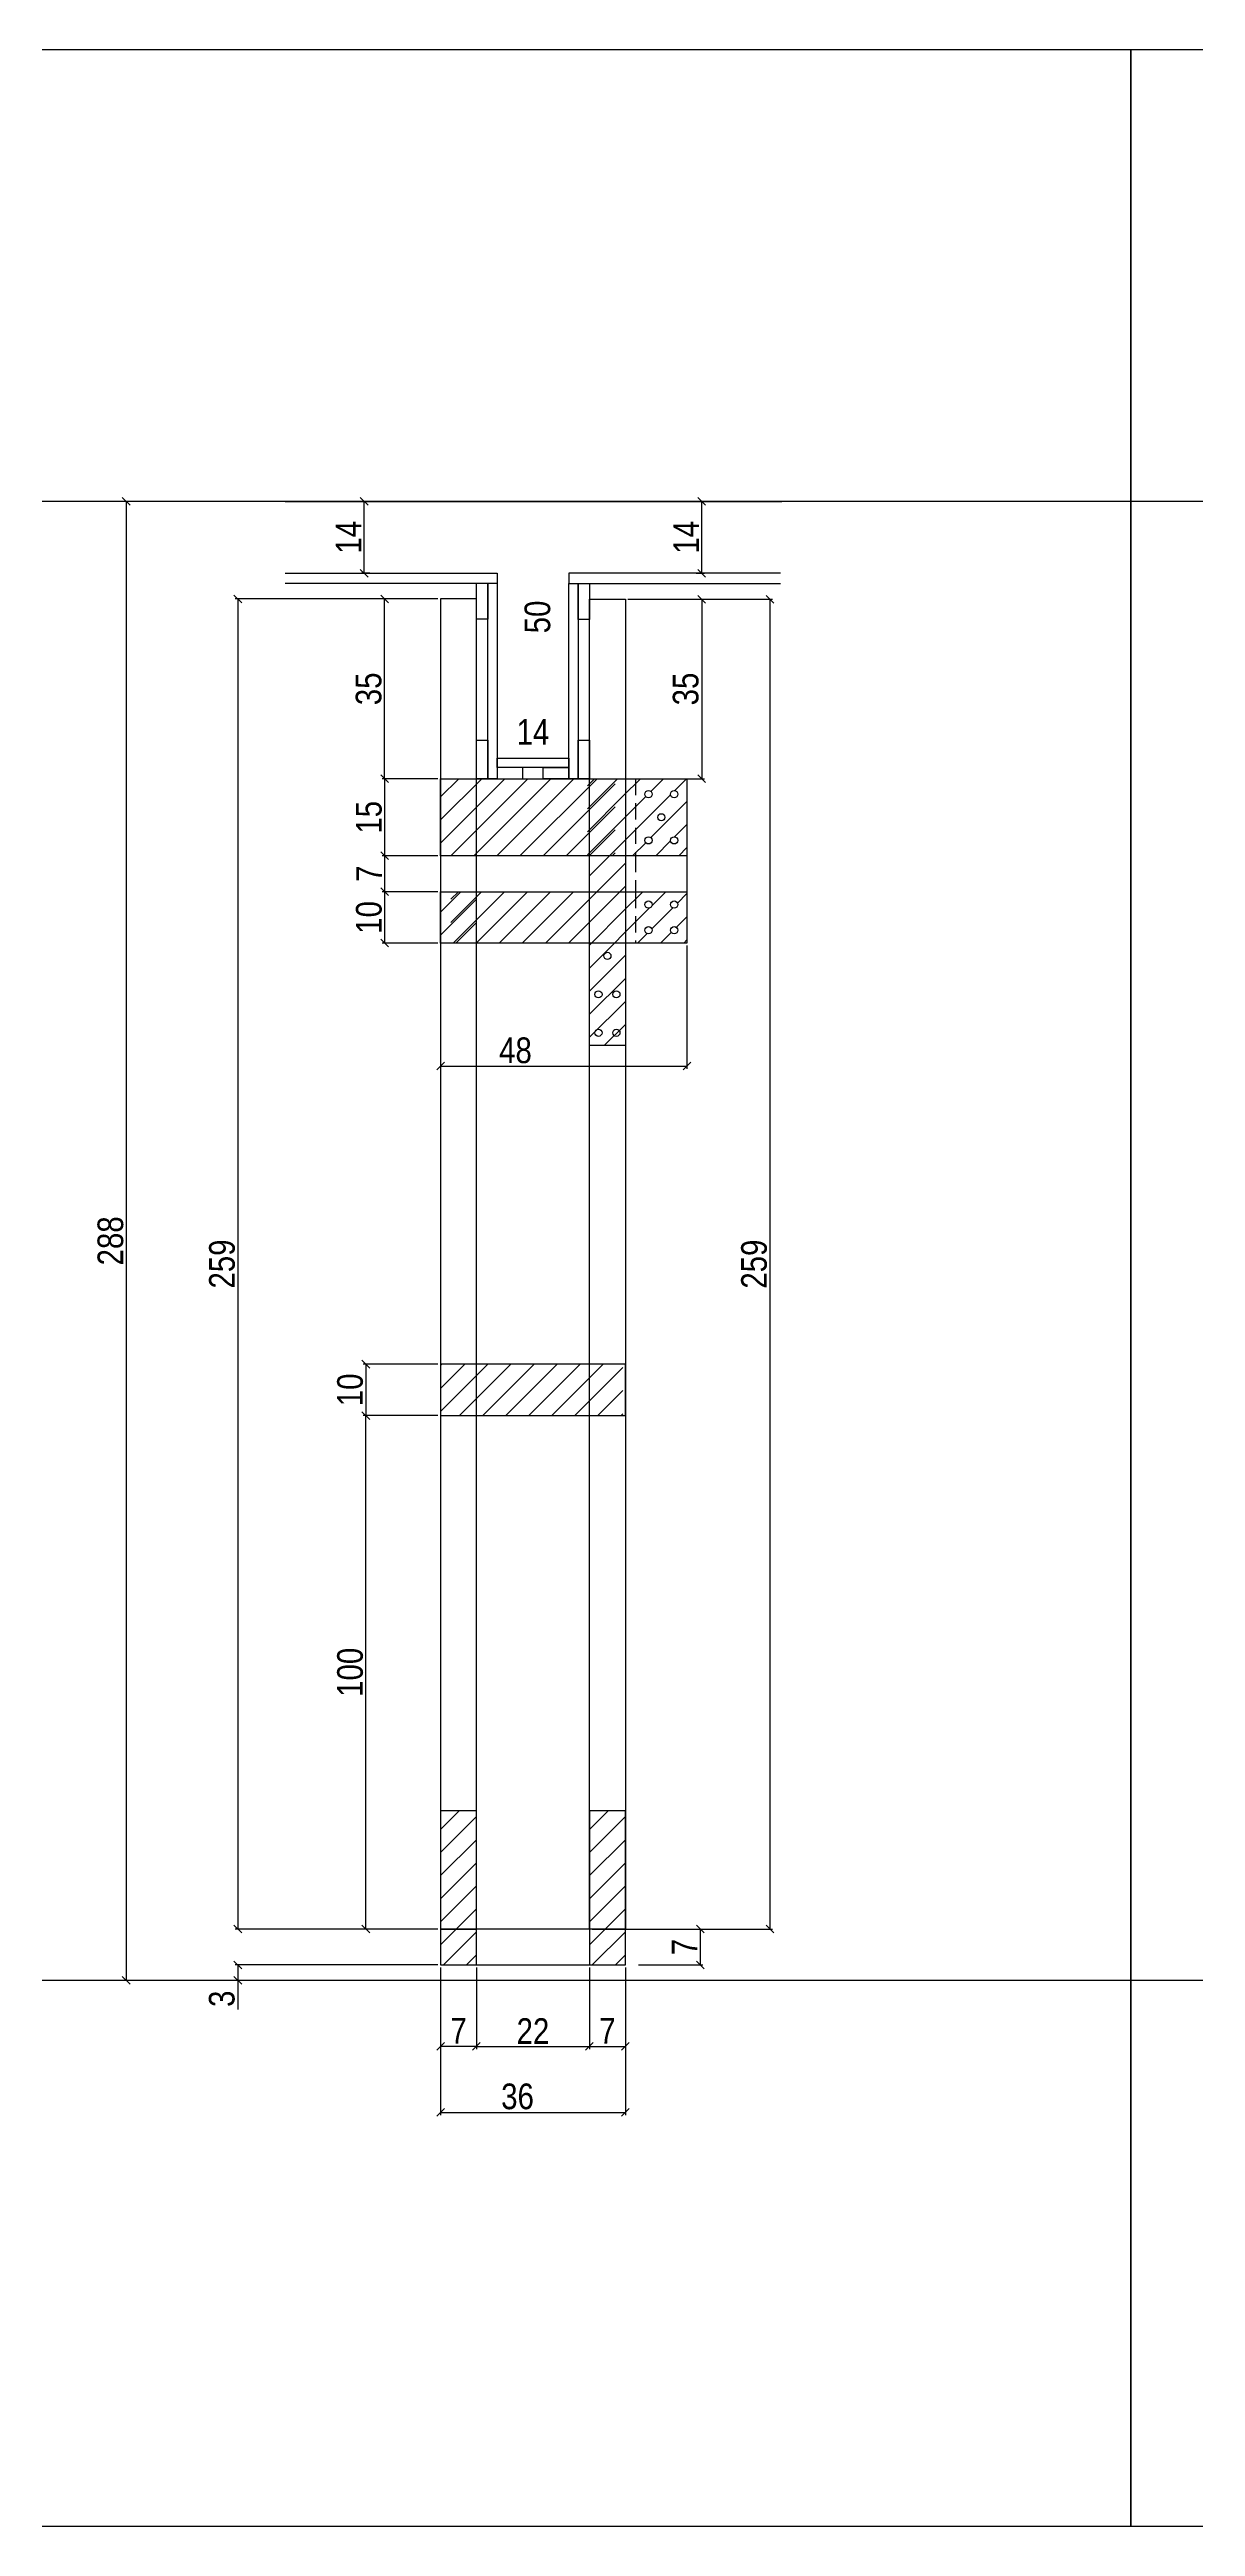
# Model space of a CAD drawing. Extents: x 17311 to 161354, y 153625 to 213544.
# Drawn here: x 18036 to 18482, y 208437 to 209402 of the extents above; entities that cross this region are included whole.
import ezdxf

# ---------------------------------------------------------------- set-up
doc = ezdxf.new("R2010")
doc.units = 0
doc.linetypes.add('DASHED2', pattern=[9.525, 6.35, -3.175])
doc.layers.get('0').update_dxf_attribs({"linetype": 'CONTINUOUS'})
doc.layers.get('DEFPOINTS').update_dxf_attribs({"linetype": 'CONTINUOUS'})
for name, color, linetype in [('8', 111, 'CONTINUOUS'), ('COTA', 241, 'CONTINUOUS'), ('detalhes', 4, 'CONTINUOUS'), ('Painéis', 200, 'CONTINUOUS'), ('SARR_2.2x10', 60, 'CONTINUOUS'), ('SARR_7x7', 40, 'CONTINUOUS'), ('TIRAS REESCORAMENTO', 252, 'CONTINUOUS')]:
    doc.layers.add(name, color=color, linetype=linetype)
doc.styles.add('COTA TECNICA 2X', font='techl___.ttf', dxfattribs={"height": 10})
doc.dimstyles.new('SECAO', dxfattribs={"dimscale": 0.333333, "dimtxt": 5, "dimasz": 9, "dimexe": 3, "dimexo": 3, "dimgap": 3, "dimtad": 1, "dimdec": 1, "dimlfac": 0.5, "dimzin": 12, "dimdsep": 46, "dimtxsty": 'COTA TECNICA 2X', "dimblk1": 'OBLIQUE', "dimblk2": 'OBLIQUE', "dimsah": 1, "dimcen": 0.9, "dimclrd": 4, "dimclre": 4, "dimclrt": 240, "dimadec": 1, "dimazin": 3, "dimtfac": 1, "dimtdec": 1, "dimtmove": 0, "dimatfit": 3, "dimfxl": 1, "dimtolj": 1, "dimtzin": 12, "dimarcsym": 0})
pattern_1 = [(45, (-7949.539, 11576.906), (-4.49012806, 4.49012806), [])]
pattern_2 = [(45, (-7939.539, 11576.906), (-4.49012806, 4.49012806), [])]

# ---------------------------------------------------------------- blocks, each defined once
blk = doc.blocks.new('_Oblique')
at = {"color": 0, "linetype": 'ByBlock', "lineweight": -2}
blk.add_line((-0.5, -0.5), (0.5, 0.5), dxfattribs=at)
blk = doc.blocks.new('*D2958')
at = {"layer": 'DEFPOINTS', "color": 0, "transparency": 16777216}
for p in [(18188.06, 209187.77), (18109.1, 208669.68), (18188.06, 208669.68)]:
    blk.add_point(p, dxfattribs=at)
at = {"layer": 'detalhes', "color": 4, "lineweight": -2, "transparency": 16777216}
for p, q in [((18187.06, 209187.77), (18108.1, 209187.77)), ((18109.1, 209187.77), (18109.1, 208669.68)), ((18187.06, 208669.68), (18108.1, 208669.68))]:
    blk.add_line(p, q, dxfattribs=at)
at = {"layer": 'detalhes', "color": 4, "lineweight": -2, "transparency": 16777216, "xscale": 3, "yscale": 3, "zscale": 3}
for p, rotation in [((18109.1, 209187.77), 90), ((18109.1, 208669.68), 270)]:
    blk.add_blockref('_Oblique', p, dxfattribs=dict(at, rotation=rotation))
at = {"layer": 'detalhes', "color": 240, "transparency": 16777216, "insert": (18102.97, 208928.72), "char_height": 10, "attachment_point": 5, "rotation": 90, "style": 'COTA TECNICA 2X'}
blk.add_mtext('\\A1;259', dxfattribs=at)
blk = doc.blocks.new('*D2959')
at = {"layer": 'DEFPOINTS', "color": 0, "transparency": 16777216}
for p in [(18188.06, 208655.68), (18260.06, 208655.68), (18260.06, 208598.23)]:
    blk.add_point(p, dxfattribs=at)
at = {"layer": 'detalhes', "color": 4, "lineweight": -2, "transparency": 16777216}
for p, q in [((18188.06, 208654.68), (18188.06, 208597.23)), ((18260.06, 208654.68), (18260.06, 208597.23)), ((18188.06, 208598.23), (18260.06, 208598.23))]:
    blk.add_line(p, q, dxfattribs=at)
at = {"layer": 'detalhes', "color": 4, "lineweight": -2, "transparency": 16777216, "xscale": 3, "yscale": 3, "zscale": 3, "rotation": 180}
blk.add_blockref('_Oblique', (18188.06, 208598.23), dxfattribs=at)
at = {"layer": 'detalhes', "color": 4, "lineweight": -2, "transparency": 16777216, "xscale": 3, "yscale": 3, "zscale": 3}
blk.add_blockref('_Oblique', (18260.06, 208598.23), dxfattribs=at)
at = {"layer": 'detalhes', "color": 240, "transparency": 16777216, "insert": (18218.06, 208604.44), "char_height": 10, "attachment_point": 5, "style": 'COTA TECNICA 2X'}
blk.add_mtext('\\A1;36', dxfattribs=at)
blk = doc.blocks.new('*D2960')
at = {"layer": 'DEFPOINTS', "color": 0, "transparency": 16777216}
for p in [(18202.06, 208655.68), (18246.06, 208655.68), (18246.06, 208623.94)]:
    blk.add_point(p, dxfattribs=at)
at = {"layer": 'detalhes', "color": 4, "lineweight": -2, "transparency": 16777216}
for p, q in [((18202.06, 208654.68), (18202.06, 208622.94)), ((18246.06, 208654.68), (18246.06, 208622.94)), ((18202.06, 208623.94), (18246.06, 208623.94))]:
    blk.add_line(p, q, dxfattribs=at)
at = {"layer": 'detalhes', "color": 4, "lineweight": -2, "transparency": 16777216, "xscale": 3, "yscale": 3, "zscale": 3, "rotation": 180}
blk.add_blockref('_Oblique', (18202.06, 208623.94), dxfattribs=at)
at = {"layer": 'detalhes', "color": 4, "lineweight": -2, "transparency": 16777216, "xscale": 3, "yscale": 3, "zscale": 3}
blk.add_blockref('_Oblique', (18246.06, 208623.94), dxfattribs=at)
at = {"layer": 'detalhes', "color": 240, "transparency": 16777216, "insert": (18224.06, 208629.94), "char_height": 10, "attachment_point": 5, "style": 'COTA TECNICA 2X'}
blk.add_mtext('\\A1;22', dxfattribs=at)
blk = doc.blocks.new('*D2961')
at = {"layer": 'DEFPOINTS', "color": 0, "transparency": 16777216}
for p in [(18246.06, 208623.94), (18260.06, 208623.94), (18260.06, 208623.94)]:
    blk.add_point(p, dxfattribs=at)
at = {"layer": 'detalhes', "color": 4, "lineweight": -2, "transparency": 16777216}
blk.add_line((18246.06, 208623.94), (18260.06, 208623.94), dxfattribs=at)
at = {"layer": 'detalhes', "color": 4, "lineweight": -2, "transparency": 16777216, "xscale": 3, "yscale": 3, "zscale": 3, "rotation": 180}
blk.add_blockref('_Oblique', (18246.06, 208623.94), dxfattribs=at)
at = {"layer": 'detalhes', "color": 4, "lineweight": -2, "transparency": 16777216, "xscale": 3, "yscale": 3, "zscale": 3}
blk.add_blockref('_Oblique', (18260.06, 208623.94), dxfattribs=at)
at = {"layer": 'detalhes', "color": 240, "transparency": 16777216, "insert": (18253.06, 208630.02), "char_height": 10, "attachment_point": 5, "style": 'COTA TECNICA 2X'}
blk.add_mtext('\\A1;7', dxfattribs=at)
blk = doc.blocks.new('*D2962')
at = {"layer": 'DEFPOINTS', "color": 0, "transparency": 16777216}
for p in [(18188.06, 208623.94), (18188.06, 208623.94), (18202.06, 208623.94)]:
    blk.add_point(p, dxfattribs=at)
at = {"layer": 'detalhes', "color": 4, "lineweight": -2, "transparency": 16777216}
blk.add_line((18202.06, 208623.94), (18188.06, 208623.94), dxfattribs=at)
at = {"layer": 'detalhes', "color": 4, "lineweight": -2, "transparency": 16777216, "xscale": 3, "yscale": 3, "zscale": 3, "rotation": 180}
blk.add_blockref('_Oblique', (18188.06, 208623.94), dxfattribs=at)
at = {"layer": 'detalhes', "color": 4, "lineweight": -2, "transparency": 16777216, "xscale": 3, "yscale": 3, "zscale": 3}
blk.add_blockref('_Oblique', (18202.06, 208623.94), dxfattribs=at)
at = {"layer": 'detalhes', "color": 240, "transparency": 16777216, "insert": (18195.06, 208630.02), "char_height": 10, "attachment_point": 5, "style": 'COTA TECNICA 2X'}
blk.add_mtext('\\A1;7', dxfattribs=at)
blk = doc.blocks.new('*D2963')
at = {"layer": 'DEFPOINTS', "color": 0, "transparency": 16777216}
for p in [(18188.06, 208889.7), (18158.96, 208869.7), (18188.06, 208869.7)]:
    blk.add_point(p, dxfattribs=at)
at = {"layer": 'detalhes', "color": 4, "lineweight": -2, "transparency": 16777216}
for p, q in [((18187.06, 208889.7), (18157.96, 208889.7)), ((18158.96, 208889.7), (18158.96, 208869.7)), ((18187.06, 208869.7), (18157.96, 208869.7))]:
    blk.add_line(p, q, dxfattribs=at)
at = {"layer": 'detalhes', "color": 4, "lineweight": -2, "transparency": 16777216, "xscale": 3, "yscale": 3, "zscale": 3}
for p, rotation in [((18158.96, 208889.7), 90), ((18158.96, 208869.7), 270)]:
    blk.add_blockref('_Oblique', p, dxfattribs=dict(at, rotation=rotation))
at = {"layer": 'detalhes', "color": 240, "transparency": 16777216, "insert": (18152.86, 208879.7), "char_height": 10, "attachment_point": 5, "rotation": 90, "style": 'COTA TECNICA 2X'}
blk.add_mtext('\\A1;10', dxfattribs=at)
blk = doc.blocks.new('*D2964')
at = {"layer": 'DEFPOINTS', "color": 0, "transparency": 16777216}
for p in [(18166.29, 209187.77), (18188.06, 209187.77), (18188.06, 209117.72)]:
    blk.add_point(p, dxfattribs=at)
at = {"layer": 'detalhes', "color": 4, "lineweight": -2, "transparency": 16777216}
for p, q in [((18187.06, 209187.77), (18165.29, 209187.77)), ((18166.29, 209117.72), (18166.29, 209187.77)), ((18187.06, 209117.72), (18165.29, 209117.72))]:
    blk.add_line(p, q, dxfattribs=at)
at = {"layer": 'detalhes', "color": 4, "lineweight": -2, "transparency": 16777216, "xscale": 3, "yscale": 3, "zscale": 3}
for p, rotation in [((18166.29, 209187.77), 90), ((18166.29, 209117.72), 270)]:
    blk.add_blockref('_Oblique', p, dxfattribs=dict(at, rotation=rotation))
at = {"layer": 'detalhes', "color": 240, "transparency": 16777216, "insert": (18160.08, 209152.75), "char_height": 10, "attachment_point": 5, "rotation": 90, "style": 'COTA TECNICA 2X'}
blk.add_mtext('\\A1;35', dxfattribs=at)
blk = doc.blocks.new('*D2965')
at = {"layer": 'DEFPOINTS', "color": 0, "transparency": 16777216}
for p in [(18260.06, 209187.65), (18260.06, 209117.72), (18289.82, 209117.72)]:
    blk.add_point(p, dxfattribs=at)
at = {"layer": 'detalhes', "color": 4, "lineweight": -2, "transparency": 16777216}
for p, q in [((18261.06, 209187.65), (18290.82, 209187.65)), ((18289.82, 209187.65), (18289.82, 209117.72)), ((18261.06, 209117.72), (18290.82, 209117.72))]:
    blk.add_line(p, q, dxfattribs=at)
at = {"layer": 'detalhes', "color": 4, "lineweight": -2, "transparency": 16777216, "xscale": 3, "yscale": 3, "zscale": 3}
for p, rotation in [((18289.82, 209187.65), 90), ((18289.82, 209117.72), 270)]:
    blk.add_blockref('_Oblique', p, dxfattribs=dict(at, rotation=rotation))
at = {"layer": 'detalhes', "color": 240, "transparency": 16777216, "insert": (18283.6, 209152.69), "char_height": 10, "attachment_point": 5, "rotation": 90, "style": 'COTA TECNICA 2X'}
blk.add_mtext('\\A1;35', dxfattribs=at)
blk = doc.blocks.new('*D2966')
at = {"layer": 'DEFPOINTS', "color": 0, "transparency": 16777216}
for p in [(18127.58, 209225.77), (18065.6, 208649.68), (18188.06, 208649.68)]:
    blk.add_point(p, dxfattribs=at)
at = {"layer": 'detalhes', "color": 4, "lineweight": -2, "transparency": 16777216}
for p, q in [((18126.58, 209225.77), (18064.6, 209225.77)), ((18065.6, 209225.77), (18065.6, 208649.68)), ((18187.06, 208649.68), (18064.6, 208649.68))]:
    blk.add_line(p, q, dxfattribs=at)
at = {"layer": 'detalhes', "color": 4, "lineweight": -2, "transparency": 16777216, "xscale": 3, "yscale": 3, "zscale": 3}
for p, rotation in [((18065.6, 209225.77), 90), ((18065.6, 208649.68), 270)]:
    blk.add_blockref('_Oblique', p, dxfattribs=dict(at, rotation=rotation))
at = {"layer": 'detalhes', "color": 240, "transparency": 16777216, "insert": (18059.51, 208937.73), "char_height": 10, "attachment_point": 5, "rotation": 90, "style": 'COTA TECNICA 2X'}
blk.add_mtext('\\A1;288', dxfattribs=at)
blk = doc.blocks.new('*D2967')
at = {"layer": 'DEFPOINTS', "color": 0, "transparency": 16777216}
for p in [(18188.06, 208655.68), (18109.1, 208649.68), (18188.06, 208649.68)]:
    blk.add_point(p, dxfattribs=at)
at = {"layer": 'detalhes', "color": 4, "lineweight": -2, "transparency": 16777216}
for p, q in [((18187.06, 208655.68), (18108.1, 208655.68)), ((18109.1, 208655.68), (18109.1, 208649.68)), ((18187.06, 208649.68), (18108.1, 208649.68)), ((18109.1, 208649.68), (18109.1, 208638.35))]:
    blk.add_line(p, q, dxfattribs=at)
at = {"layer": 'detalhes', "color": 4, "lineweight": -2, "transparency": 16777216, "xscale": 3, "yscale": 3, "zscale": 3}
for p, rotation in [((18109.1, 208655.68), 90), ((18109.1, 208649.68), 270)]:
    blk.add_blockref('_Oblique', p, dxfattribs=dict(at, rotation=rotation))
at = {"layer": 'detalhes', "color": 240, "transparency": 16777216, "insert": (18102.89, 208642.52), "char_height": 10, "attachment_point": 5, "rotation": 90, "style": 'COTA TECNICA 2X'}
blk.add_mtext('\\A1;3', dxfattribs=at)
blk = doc.blocks.new('*D2968')
at = {"layer": 'DEFPOINTS', "color": 0, "transparency": 16777216}
for p in [(18225.1, 209225.77), (18231.95, 209225.77), (18225.1, 209125.72)]:
    blk.add_point(p, dxfattribs=at)
at = {"layer": 'detalhes', "color": 240, "transparency": 16777216, "insert": (18225.85, 209180.75), "char_height": 10, "attachment_point": 5, "rotation": 90, "style": 'COTA TECNICA 2X'}
blk.add_mtext('\\A1;50', dxfattribs=at)
blk = doc.blocks.new('*D2969')
at = {"layer": 'DEFPOINTS', "color": 0, "transparency": 16777216}
for p in [(18210.06, 209129.88), (18238.06, 209129.88), (18238.06, 209129.88)]:
    blk.add_point(p, dxfattribs=at)
at = {"layer": 'detalhes', "color": 240, "transparency": 16777216, "insert": (18224.06, 209135.95), "char_height": 10, "attachment_point": 5, "style": 'COTA TECNICA 2X'}
blk.add_mtext('\\A1;14', dxfattribs=at)
blk = doc.blocks.new('*D2970')
at = {"layer": 'DEFPOINTS', "color": 0, "transparency": 16777216}
for p in [(18158.96, 208869.7), (18188.06, 208869.7), (18187.06, 208669.68)]:
    blk.add_point(p, dxfattribs=at)
at = {"layer": 'detalhes', "color": 4, "lineweight": -2, "transparency": 16777216}
for p, q in [((18187.06, 208869.7), (18157.96, 208869.7)), ((18158.96, 208669.68), (18158.96, 208869.7)), ((18186.06, 208669.68), (18157.96, 208669.68))]:
    blk.add_line(p, q, dxfattribs=at)
at = {"layer": 'detalhes', "color": 4, "lineweight": -2, "transparency": 16777216, "xscale": 3, "yscale": 3, "zscale": 3}
for p, rotation in [((18158.96, 208869.7), 90), ((18158.96, 208669.68), 270)]:
    blk.add_blockref('_Oblique', p, dxfattribs=dict(at, rotation=rotation))
at = {"layer": 'detalhes', "color": 240, "transparency": 16777216, "insert": (18152.86, 208769.69), "char_height": 10, "attachment_point": 5, "rotation": 90, "style": 'COTA TECNICA 2X'}
blk.add_mtext('\\A1;100', dxfattribs=at)
blk = doc.blocks.new('*D2971')
at = {"layer": 'DEFPOINTS', "color": 0, "transparency": 16777216}
for p in [(18188.06, 209077.72), (18284.06, 209053.72), (18284.06, 209005.8)]:
    blk.add_point(p, dxfattribs=at)
at = {"layer": 'detalhes', "color": 4, "lineweight": -2, "transparency": 16777216}
for p, q in [((18188.06, 209076.72), (18188.06, 209004.8)), ((18284.06, 209052.72), (18284.06, 209004.8)), ((18188.06, 209005.8), (18284.06, 209005.8))]:
    blk.add_line(p, q, dxfattribs=at)
at = {"layer": 'detalhes', "color": 4, "lineweight": -2, "transparency": 16777216, "xscale": 3, "yscale": 3, "zscale": 3, "rotation": 180}
blk.add_blockref('_Oblique', (18188.06, 209005.8), dxfattribs=at)
at = {"layer": 'detalhes', "color": 4, "lineweight": -2, "transparency": 16777216, "xscale": 3, "yscale": 3, "zscale": 3}
blk.add_blockref('_Oblique', (18284.06, 209005.8), dxfattribs=at)
at = {"layer": 'detalhes', "color": 240, "transparency": 16777216, "insert": (18217.25, 209011.9), "char_height": 10, "attachment_point": 5, "style": 'COTA TECNICA 2X'}
blk.add_mtext('\\A1;48', dxfattribs=at)
blk = doc.blocks.new('*D2972')
at = {"layer": 'DEFPOINTS', "color": 0, "transparency": 16777216}
for p in [(18286.66, 209225.77), (18289.82, 209225.77), (18286.66, 209197.77)]:
    blk.add_point(p, dxfattribs=at)
at = {"layer": 'detalhes', "color": 4, "lineweight": -2, "transparency": 16777216}
for p, q in [((18287.66, 209225.77), (18290.82, 209225.77)), ((18289.82, 209197.77), (18289.82, 209225.77)), ((18287.66, 209197.77), (18290.82, 209197.77))]:
    blk.add_line(p, q, dxfattribs=at)
at = {"layer": 'detalhes', "color": 4, "lineweight": -2, "transparency": 16777216, "xscale": 3, "yscale": 3, "zscale": 3}
for p, rotation in [((18289.82, 209225.77), 90), ((18289.82, 209197.77), 270)]:
    blk.add_blockref('_Oblique', p, dxfattribs=dict(at, rotation=rotation))
at = {"layer": 'detalhes', "color": 240, "transparency": 16777216, "insert": (18283.74, 209211.77), "char_height": 10, "attachment_point": 5, "rotation": 90, "style": 'COTA TECNICA 2X'}
blk.add_mtext('\\A1;14', dxfattribs=at)
blk = doc.blocks.new('*D2973')
at = {"layer": 'DEFPOINTS', "color": 0, "transparency": 16777216}
for p in [(18261.06, 209187.65), (18261.06, 208669.68), (18316.36, 208669.68)]:
    blk.add_point(p, dxfattribs=at)
at = {"layer": 'detalhes', "color": 4, "lineweight": -2, "transparency": 16777216}
for p, q in [((18262.06, 209187.65), (18317.36, 209187.65)), ((18316.36, 209187.65), (18316.36, 208669.68)), ((18262.06, 208669.68), (18317.36, 208669.68))]:
    blk.add_line(p, q, dxfattribs=at)
at = {"layer": 'detalhes', "color": 4, "lineweight": -2, "transparency": 16777216, "xscale": 3, "yscale": 3, "zscale": 3}
for p, rotation in [((18316.36, 209187.65), 90), ((18316.36, 208669.68), 270)]:
    blk.add_blockref('_Oblique', p, dxfattribs=dict(at, rotation=rotation))
at = {"layer": 'detalhes', "color": 240, "transparency": 16777216, "insert": (18310.22, 208928.67), "char_height": 10, "attachment_point": 5, "rotation": 90, "style": 'COTA TECNICA 2X'}
blk.add_mtext('\\A1;259', dxfattribs=at)
blk = doc.blocks.new('*D2974')
at = {"layer": 'DEFPOINTS', "color": 0, "transparency": 16777216}
for p in [(18246.06, 208669.68), (18264.12, 208655.68), (18289.21, 208655.68)]:
    blk.add_point(p, dxfattribs=at)
at = {"layer": 'detalhes', "color": 4, "lineweight": -2, "transparency": 16777216}
for p, q in [((18247.06, 208669.68), (18290.21, 208669.68)), ((18289.21, 208669.68), (18289.21, 208655.68)), ((18265.12, 208655.68), (18290.21, 208655.68))]:
    blk.add_line(p, q, dxfattribs=at)
at = {"layer": 'detalhes', "color": 4, "lineweight": -2, "transparency": 16777216, "xscale": 3, "yscale": 3, "zscale": 3}
for p, rotation in [((18289.21, 208669.68), 90), ((18289.21, 208655.68), 270)]:
    blk.add_blockref('_Oblique', p, dxfattribs=dict(at, rotation=rotation))
at = {"layer": 'detalhes', "color": 240, "transparency": 16777216, "insert": (18283.14, 208662.68), "char_height": 10, "attachment_point": 5, "rotation": 90, "style": 'COTA TECNICA 2X'}
blk.add_mtext('\\A1;7', dxfattribs=at)
blk = doc.blocks.new('*D2975')
at = {"layer": 'DEFPOINTS', "color": 0, "transparency": 16777216}
for p in [(18188.06, 209117.72), (18166.29, 209087.72), (18188.06, 209087.72)]:
    blk.add_point(p, dxfattribs=at)
at = {"layer": 'detalhes', "color": 4, "lineweight": -2, "transparency": 16777216}
for p, q in [((18187.06, 209117.72), (18165.29, 209117.72)), ((18166.29, 209117.72), (18166.29, 209087.72)), ((18187.06, 209087.72), (18165.29, 209087.72))]:
    blk.add_line(p, q, dxfattribs=at)
at = {"layer": 'detalhes', "color": 4, "lineweight": -2, "transparency": 16777216, "xscale": 3, "yscale": 3, "zscale": 3}
for p, rotation in [((18166.29, 209117.72), 90), ((18166.29, 209087.72), 270)]:
    blk.add_blockref('_Oblique', p, dxfattribs=dict(at, rotation=rotation))
at = {"layer": 'detalhes', "color": 240, "transparency": 16777216, "insert": (18160.19, 209102.72), "char_height": 10, "attachment_point": 5, "rotation": 90, "style": 'COTA TECNICA 2X'}
blk.add_mtext('\\A1;15', dxfattribs=at)
blk = doc.blocks.new('*D2976')
at = {"layer": 'DEFPOINTS', "color": 0, "transparency": 16777216}
for p in [(18188.06, 209073.72), (18166.29, 209053.72), (18188.06, 209053.72)]:
    blk.add_point(p, dxfattribs=at)
at = {"layer": 'detalhes', "color": 4, "lineweight": -2, "transparency": 16777216}
for p, q in [((18187.06, 209073.72), (18165.29, 209073.72)), ((18166.29, 209073.72), (18166.29, 209053.72)), ((18187.06, 209053.72), (18165.29, 209053.72))]:
    blk.add_line(p, q, dxfattribs=at)
at = {"layer": 'detalhes', "color": 4, "lineweight": -2, "transparency": 16777216, "xscale": 3, "yscale": 3, "zscale": 3}
for p, rotation in [((18166.29, 209073.72), 90), ((18166.29, 209053.72), 270)]:
    blk.add_blockref('_Oblique', p, dxfattribs=dict(at, rotation=rotation))
at = {"layer": 'detalhes', "color": 240, "transparency": 16777216, "insert": (18160.19, 209063.72), "char_height": 10, "attachment_point": 5, "rotation": 90, "style": 'COTA TECNICA 2X'}
blk.add_mtext('\\A1;10', dxfattribs=at)
blk = doc.blocks.new('*D2977')
at = {"layer": 'DEFPOINTS', "color": 0, "transparency": 16777216}
for p in [(18188.06, 209087.72), (18166.29, 209073.72), (18188.06, 209073.72)]:
    blk.add_point(p, dxfattribs=at)
at = {"layer": 'detalhes', "color": 4, "lineweight": -2, "transparency": 16777216}
for p, q in [((18187.06, 209087.72), (18165.29, 209087.72)), ((18166.29, 209087.72), (18166.29, 209073.72)), ((18187.06, 209073.72), (18165.29, 209073.72))]:
    blk.add_line(p, q, dxfattribs=at)
at = {"layer": 'detalhes', "color": 4, "lineweight": -2, "transparency": 16777216, "xscale": 3, "yscale": 3, "zscale": 3}
for p, rotation in [((18166.29, 209087.72), 90), ((18166.29, 209073.72), 270)]:
    blk.add_blockref('_Oblique', p, dxfattribs=dict(at, rotation=rotation))
at = {"layer": 'detalhes', "color": 240, "transparency": 16777216, "insert": (18160.22, 209080.72), "char_height": 10, "attachment_point": 5, "rotation": 90, "style": 'COTA TECNICA 2X'}
blk.add_mtext('\\A1;7', dxfattribs=at)
blk = doc.blocks.new('*D2978')
at = {"layer": 'DEFPOINTS', "color": 0, "transparency": 16777216}
for p in [(18158.31, 209225.77), (18161.47, 209225.77), (18161.47, 209197.77)]:
    blk.add_point(p, dxfattribs=at)
at = {"layer": 'detalhes', "color": 4, "lineweight": -2, "transparency": 16777216}
for p, q in [((18160.47, 209225.77), (18157.31, 209225.77)), ((18158.31, 209197.77), (18158.31, 209225.77)), ((18160.47, 209197.77), (18157.31, 209197.77))]:
    blk.add_line(p, q, dxfattribs=at)
at = {"layer": 'detalhes', "color": 4, "lineweight": -2, "transparency": 16777216, "xscale": 3, "yscale": 3, "zscale": 3}
for p, rotation in [((18158.31, 209225.77), 90), ((18158.31, 209197.77), 270)]:
    blk.add_blockref('_Oblique', p, dxfattribs=dict(at, rotation=rotation))
at = {"layer": 'detalhes', "color": 240, "transparency": 16777216, "insert": (18152.24, 209211.77), "char_height": 10, "attachment_point": 5, "rotation": 90, "style": 'COTA TECNICA 2X'}
blk.add_mtext('\\A1;14', dxfattribs=at)

msp = doc.modelspace()

# ---------------------------------------------------------------- hatches: boundary and pattern name
at = {"layer": 'COTA'}
h = msp.add_hatch(dxfattribs=at)
h.set_pattern_fill('ANSI31', color=256, scale=2, style=0)
h.set_pattern_definition(pattern_2)
h.paths.add_polyline_path([(18256.06, 209117.72), (18188.06, 209117.72), (18188.06, 209087.72), (18256.06, 209087.72)])
h = msp.add_hatch(dxfattribs=at)
h.set_pattern_fill('ANSI31', color=256, scale=2, style=0)
h.set_pattern_definition(pattern_1)
h.paths.add_polyline_path([(18259.26, 209117.72), (18245.26, 209117.72), (18245.26, 209087.72), (18259.26, 209087.72)])
h = msp.add_hatch(dxfattribs=at)
h.set_pattern_fill('ANSI31', color=256, scale=2, style=0)
h.set_pattern_definition(pattern_1)
h.paths.add_polyline_path([(18284.06, 209117.72), (18259.26, 209117.72), (18259.26, 209087.72), (18284.06, 209087.72)])
h.paths.add_polyline_path([(18270.46, 209093.72, -1), (18267.66, 209093.72, -1)], flags=16)
h.paths.add_polyline_path([(18272.66, 209102.72, -1), (18275.46, 209102.72, -1)], flags=16)
h.paths.add_polyline_path([(18267.66, 209111.72, -1), (18270.46, 209111.72, -1)], flags=16)
h.paths.add_polyline_path([(18280.46, 209093.72, -1), (18277.66, 209093.72, -1)], flags=16)
h.paths.add_polyline_path([(18277.66, 209111.72, -1), (18280.46, 209111.72, -1)], flags=16)
h = msp.add_hatch(dxfattribs=at)
h.set_pattern_fill('ANSI31', color=256, scale=2, style=0)
h.set_pattern_definition(pattern_1)
h.paths.add_polyline_path([(18246.06, 209087.72), (18246.06, 209073.72), (18260.06, 209073.72), (18260.06, 209087.72)])
h = msp.add_hatch(dxfattribs=at)
h.set_pattern_fill('ANSI31', color=256, scale=2, style=0)
h.set_pattern_definition(pattern_2)
h.paths.add_polyline_path([(18202.06, 209073.72), (18188.06, 209073.72), (18188.06, 209053.72), (18202.06, 209053.72)])
h = msp.add_hatch(dxfattribs=at)
h.set_pattern_fill('ANSI31', color=256, scale=2, style=0)
h.set_pattern_definition(pattern_1)
h.paths.add_polyline_path([(18246.06, 209073.72), (18192.06, 209073.72), (18192.06, 209053.72), (18246.06, 209053.72)])
h = msp.add_hatch(dxfattribs=at)
h.set_pattern_fill('ANSI31', color=256, scale=2, style=0)
h.set_pattern_definition(pattern_1)
h.paths.add_polyline_path([(18259.26, 209073.72), (18245.26, 209073.72), (18245.26, 209053.72), (18259.26, 209053.72)])
h = msp.add_hatch(dxfattribs=at)
h.set_pattern_fill('ANSI31', color=256, scale=2, style=0)
h.set_pattern_definition(pattern_1)
h.paths.add_polyline_path([(18284.06, 209073.72), (18259.26, 209073.72), (18259.26, 209053.72), (18284.06, 209053.72)])
h.paths.add_polyline_path([(18267.66, 209068.72, -1), (18270.46, 209068.72, -1)], flags=16)
h.paths.add_polyline_path([(18270.46, 209058.72, -1), (18267.66, 209058.72, -1)], flags=16)
h.paths.add_polyline_path([(18277.66, 209068.72, -1), (18280.46, 209068.72, -1)], flags=16)
h.paths.add_polyline_path([(18280.46, 209058.72, -1), (18277.66, 209058.72, -1)], flags=16)
h = msp.add_hatch(dxfattribs=at)
h.set_pattern_fill('ANSI31', color=256, scale=2, style=0)
h.set_pattern_definition(pattern_1)
h.paths.add_polyline_path([(18246.06, 209013.78), (18260.06, 209013.78), (18260.06, 209053.72), (18246.06, 209053.72)])
h = msp.add_hatch(dxfattribs=at)
h.set_pattern_fill('ANSI31', color=256, scale=2, style=0)
h.set_pattern_definition([(45, (-7949.539, 11596.906), (-4.49012806, 4.49012806), [])])
h.paths.add_polyline_path([(18259.06, 208889.7), (18188.06, 208889.7), (18188.06, 208869.7), (18259.06, 208869.7)])
h = msp.add_hatch(dxfattribs=at)
h.set_pattern_fill('ANSI31', color=256, scale=2, style=0)
h.set_pattern_definition([(45, (-1656.154, 202846.491), (-4.490128, 4.490128), [])])
h.paths.add_polyline_path([(18188.06, 208655.68), (18202.06, 208655.68), (18202.06, 208715.68), (18188.06, 208715.68)])
h = msp.add_hatch(dxfattribs=at)
h.set_pattern_fill('ANSI31', color=256, scale=2, style=0)
h.set_pattern_definition([(45, (-1598.154, 202846.491), (-4.490128, 4.490128), [])])
h.paths.add_polyline_path([(18246.06, 208655.68), (18260.06, 208655.68), (18260.06, 208715.68), (18246.06, 208715.68)])

# ---------------------------------------------------------------- linework, layer by layer
at = {"linetype": 'Continuous'}
msp.add_line((18284.06, 209087.72), (18284.06, 209073.72), dxfattribs=at)
msp.add_line((18260.06, 209013.78), (18246.06, 209013.78))
msp.add_lwpolyline([(18210.06, 208655.68), (18260.06, 208655.68), (18260.06, 208669.68), (18188.06, 208669.68), (18188.06, 208655.68), (18210.06, 208655.68)], dxfattribs=at)
for centre in [(18269.06, 209111.72), (18279.06, 209111.72), (18274.06, 209102.72), (18269.06, 209093.72), (18279.06, 209093.72), (18269.06, 209068.72), (18279.06, 209068.72), (18269.06, 209058.72), (18279.06, 209058.72), (18253.06, 209048.72), (18249.56, 209033.75), (18256.56, 209033.75), (18249.56, 209018.78), (18256.56, 209018.78)]:
    msp.add_circle(centre, 1.4)
at = {"layer": '8', "color": 5, "linetype": 'Continuous'}
for points in [[(18456.91, 208436.98), (17860.1, 208436.98), (17860.1, 209401.76), (18456.91, 209401.76)], [(19053.72, 208436.98), (18456.91, 208436.98), (18456.91, 209401.76), (19053.72, 209401.76)]]:
    msp.add_lwpolyline(points, close=True, dxfattribs=at)
at = {"layer": 'COTA', "linetype": 'DASHED2'}
for p, q in [((18264.06, 209117.72), (18264.06, 209087.72)), ((18264.06, 209087.72), (18264.06, 209073.72)), ((18264.06, 209073.72), (18264.06, 209053.72))]:
    msp.add_line(p, q, dxfattribs=at)
at = {"layer": 'Painéis'}
msp.add_lwpolyline([(18188.06, 208869.7), (18260.06, 208869.7), (18260.06, 208889.7), (18188.06, 208889.7), (18188.06, 208869.7)], dxfattribs=at)
for points in [[(18188.06, 208655.68), (18202.06, 208655.68), (18202.06, 208715.68), (18188.06, 208715.68)], [(18246.06, 208655.68), (18260.06, 208655.68), (18260.06, 208715.68), (18246.06, 208715.68)]]:
    msp.add_lwpolyline(points, close=True, dxfattribs=at)
at = {"layer": 'SARR_2.2x10', "linetype": 'Continuous'}
for points in [[(18284.06, 209087.72), (18188.06, 209087.72), (18188.06, 209117.72), (18284.06, 209117.72)], [(18284.06, 209053.72), (18188.06, 209053.72), (18188.06, 209073.72), (18284.06, 209073.72)]]:
    msp.add_lwpolyline(points, close=True, dxfattribs=at)
at = {"layer": 'SARR_7x7', "linetype": 'Continuous'}
for points in [[(18188.06, 208669.68), (18202.06, 208669.68), (18202.06, 209187.87), (18188.06, 209187.87)], [(18260.06, 208669.68), (18246.06, 208669.68), (18246.06, 209187.65), (18260.06, 209187.65)]]:
    msp.add_lwpolyline(points, close=True, dxfattribs=at)
at = {"layer": 'TIRAS REESCORAMENTO', "linetype": 'ByBlock'}
for p, q in [((22634.59, 209225.68), (17860.1, 209225.68)), ((18127.58, 209225.77), (18321.03, 209225.77)), ((18238.06, 209193.77), (18320.55, 209193.77)), ((22634.59, 208649.68), (17860.1, 208649.68))]:
    msp.add_line(p, q, dxfattribs=at)
for points in [[(18127.58, 209197.77), (18210.06, 209197.77), (18210.06, 209193.77), (18127.58, 209193.77)], [(18320.55, 209197.77), (18238.06, 209197.77), (18238.06, 209193.77), (18320.55, 209193.77)], [(18210.06, 209117.72), (18206.46, 209117.72), (18206.46, 209193.87), (18210.06, 209193.87), (18210.06, 209117.72)], [(18241.66, 209117.72), (18238.06, 209117.72), (18238.06, 209193.77), (18241.66, 209193.77), (18241.66, 209117.72)]]:
    msp.add_lwpolyline(points, dxfattribs=at)
for points in [[(18202.06, 209193.87), (18206.46, 209193.87), (18206.46, 209179.87), (18202.06, 209179.87)], [(18241.66, 209193.77), (18246.06, 209193.77), (18246.06, 209179.77), (18241.66, 209179.77)], [(18202.06, 209132.72), (18206.46, 209132.72), (18206.46, 209117.72), (18202.06, 209117.72)], [(18241.66, 209132.72), (18246.06, 209132.72), (18246.06, 209117.72), (18241.66, 209117.72)], [(18238.06, 209122.12), (18210.06, 209122.12), (18210.06, 209125.72), (18238.06, 209125.72)], [(18220.06, 209117.72), (18220.06, 209122.12), (18210.06, 209122.12), (18210.06, 209117.72)], [(18228.03, 209117.72), (18228.03, 209122.12), (18238.06, 209122.12), (18238.06, 209117.72)]]:
    msp.add_lwpolyline(points, close=True, dxfattribs=at)

# ---------------------------------------------------------------- dimensions: what is measured, and where the dimension line sits
at = {"layer": 'detalhes', "color": 3}
for base, p1, p2, picture, middle in [((18065.6, 208649.68), (18127.58, 209225.77), (18188.06, 208649.68), '*D2966', (18059.51, 208937.73)), ((18158.31, 209225.77), (18161.47, 209197.77), (18161.47, 209225.77), '*D2978', (18152.24, 209211.77)), ((18289.82, 209225.77), (18286.66, 209197.77), (18286.66, 209225.77), '*D2972', (18283.74, 209211.77)), ((18109.1, 208669.68), (18188.06, 209187.77), (18188.06, 208669.68), '*D2958', (18102.97, 208928.72)), ((18166.29, 209187.77), (18188.06, 209117.72), (18188.06, 209187.77), '*D2964', (18160.08, 209152.75)), ((18289.82, 209117.72), (18260.06, 209187.65), (18260.06, 209117.72), '*D2965', (18283.6, 209152.69)), ((18316.36, 208669.68), (18261.06, 209187.65), (18261.06, 208669.68), '*D2973', (18310.22, 208928.67)), ((18166.29, 209087.72), (18188.06, 209117.72), (18188.06, 209087.72), '*D2975', (18160.19, 209102.72)), ((18166.29, 209073.72), (18188.06, 209087.72), (18188.06, 209073.72), '*D2977', (18160.22, 209080.72)), ((18166.29, 209053.72), (18188.06, 209073.72), (18188.06, 209053.72), '*D2976', (18160.19, 209063.72)), ((18158.96, 208869.7), (18188.06, 208889.7), (18188.06, 208869.7), '*D2963', (18152.86, 208879.7)), ((18158.96, 208869.7), (18187.06, 208669.68), (18188.06, 208869.7), '*D2970', (18152.86, 208769.69)), ((18289.21, 208655.68), (18246.06, 208669.68), (18264.12, 208655.68), '*D2974', (18283.14, 208662.68)), ((18109.1, 208649.68), (18188.06, 208655.68), (18188.06, 208649.68), '*D2967', (18102.89, 208642.52))]:
    dim = msp.add_linear_dim(base=base, p1=p1, p2=p2, angle=90, dimstyle='SECAO', dxfattribs=at)
    dim.commit()
    dim.dimension.update_dxf_attribs({"geometry": picture, "text_midpoint": middle})
dim = msp.add_linear_dim(base=(18231.95, 209225.77), p1=(18225.1, 209125.72), p2=(18225.1, 209225.77), angle=90, dimstyle='SECAO', override={"dimse1": 1, "dimse2": 1, "dimsd1": 1, "dimsd2": 1}, dxfattribs=at)
dim.commit()
dim.dimension.update_dxf_attribs({"geometry": '*D2968', "text_midpoint": (18231.95, 209180.75), "dimtype": 160})
dim = msp.add_linear_dim(base=(18238.06, 209129.88), p1=(18210.06, 209129.88), p2=(18238.06, 209129.88), dimstyle='SECAO', override={"dimse1": 1, "dimse2": 1, "dimsd1": 1, "dimsd2": 1}, dxfattribs=at)
dim.commit()
dim.dimension.update_dxf_attribs({"geometry": '*D2969', "text_midpoint": (18224.06, 209135.95)})
for base, p1, p2, picture, middle in [((18284.06, 209005.8), (18188.06, 209077.72), (18284.06, 209053.72), '*D2971', (18217.25, 209005.8)), ((18260.06, 208598.23), (18188.06, 208655.68), (18260.06, 208655.68), '*D2959', (18218.06, 208598.23)), ((18246.06, 208623.94), (18202.06, 208655.68), (18246.06, 208655.68), '*D2960', (18224.06, 208623.94)), ((18260.06, 208623.94), (18246.06, 208623.94), (18260.06, 208623.94), '*D2961', (18253.06, 208623.94))]:
    dim = msp.add_linear_dim(base=base, p1=p1, p2=p2, dimstyle='SECAO', dxfattribs=at)
    dim.commit()
    dim.dimension.update_dxf_attribs({"geometry": picture, "text_midpoint": middle, "dimtype": 160})
dim = msp.add_linear_dim(base=(18188.06, 208623.94), p1=(18202.06, 208623.94), p2=(18188.06, 208623.94), dimstyle='SECAO', dxfattribs=at)
dim.commit()
dim.dimension.update_dxf_attribs({"geometry": '*D2962', "text_midpoint": (18195.06, 208630.02)})

doc.saveas('drawing.dxf')
